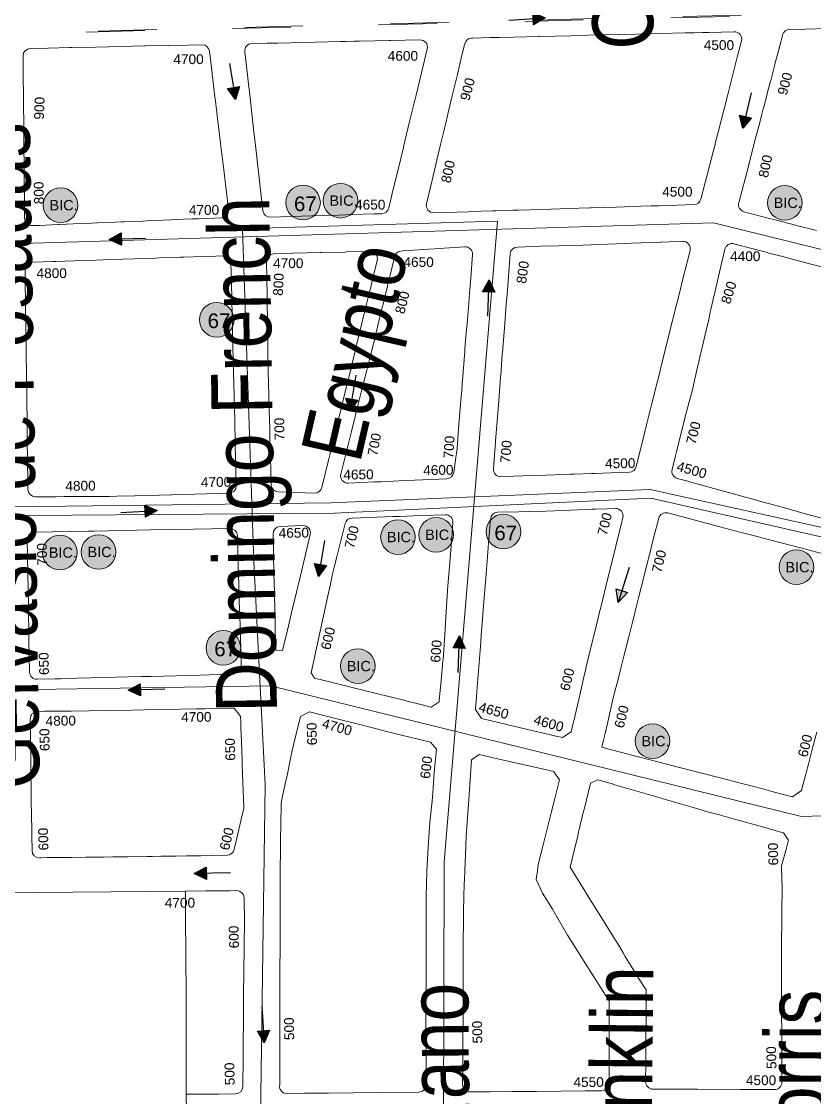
# Model space of a CAD drawing. Header units: millimetres. Extents: x 11558 to 23675, y 49449 to 61482.
# Drawn here: x 15675.9 to 16001.3, y 53891 to 54332.7 of the extents above; entities that cross this region are included whole.
import ezdxf

# ---------------------------------------------------------------- set-up
doc = ezdxf.new("R2010")
doc.units = ezdxf.units.MM
doc.linetypes.add('ACAD_ISO03W100', pattern=[30, 12, -18])
for name, color, linetype in [('0. plano base - nombres calles', 22, 'Continuous'), ('0. Plano Base - PLANO', 254, 'Continuous'), ('0. Plano base - sentido calles', 253, 'Continuous'), ('0.BARRIOS - DIVISIÓN', 12, 'ACAD_ISO03W100'), ('7. puesta en valor CC la lucila', 212, 'Continuous'), ('numeración', 7, 'Continuous')]:
    doc.layers.add(name, color=color, linetype=linetype)
doc.layers.add('Linea 67 IDA', color=7, linetype='Continuous', true_color=0xcc9900)
doc.layers.add('Linea 67 REGRESO', color=7, linetype='Continuous', true_color=0xe03800)
doc.layers.add('Linea Bicentenario Original', color=7, linetype='Continuous', true_color=0x0000cc, transparency=0.5)
doc.layers.get('7. puesta en valor CC la lucila').off()
doc.styles.get("Standard").update_dxf_attribs({"font": 'arial.ttf'})

# ---------------------------------------------------------------- blocks, each defined once
blk = doc.blocks.new('MANZANAS')
at = {"layer": '0. Plano Base - PLANO', "color": 0, "linetype": 'Continuous', "lineweight": 5}
for points in [[(5636348.57, 6176665.05), (5636347.62, 6176664.83), (5636340.88, 6176663.28), (5636339.97, 6176663.07), (5636331.5, 6176661.12), (5636328.07, 6176660.33), (5636318.66, 6176658.17, -0.414902), (5636315.06, 6176660.43), (5636311.59, 6176675.68), (5636311.37, 6176676.64), (5636311.36, 6176676.7), (5636309.45, 6176685.09), (5636307.49, 6176693.69), (5636306.72, 6176697.1), (5636306.21, 6176699.33), (5636305.94, 6176700.52), (5636305.91, 6176700.62), (5636305.59, 6176702.04), (5636304.91, 6176705.03), (5636304.89, 6176705.11), (5636303.68, 6176710.42), (5636303.66, 6176710.53), (5636302.03, 6176717.68), (5636301.75, 6176718.9), (5636300.86, 6176722.81), (5636300.21, 6176725.69), (5636300.17, 6176725.84), (5636299.43, 6176729.09), (5636299.25, 6176729.88), (5636299.24, 6176729.95, -0.334688), (5636300.72, 6176733.25), (5636300.87, 6176733.33), (5636306.48, 6176736.42), (5636306.63, 6176736.5), (5636314.09, 6176740.61)], [(5636404.47, 6176561.16), (5636398.68, 6176559.93), (5636391.33, 6176558.37), (5636390.01, 6176558.08), (5636387.01, 6176557.44), (5636382.8, 6176556.55), (5636380.63, 6176556.08), (5636374.31, 6176554.74), (5636373.1, 6176554.48), (5636369.69, 6176553.75), (5636366.15, 6176553), (5636364.66, 6176552.68), (5636364.04, 6176552.55), (5636357.47, 6176551.15), (5636357.04, 6176551.06), (5636354.48, 6176550.51), (5636350.41, 6176549.65), (5636349.26, 6176549.4), (5636344.8, 6176548.45, -0.407006), (5636341.26, 6176550.69), (5636339.91, 6176556.33), (5636339.53, 6176557.92), (5636337.4, 6176566.85), (5636335.57, 6176574.46), (5636334.65, 6176578.51), (5636333.68, 6176583.05), (5636331.61, 6176591.07), (5636330.13, 6176596.82), (5636329.4, 6176599.68), (5636327.32, 6176607.74), (5636326.3, 6176611.73), (5636325.41, 6176615.18), (5636325.13, 6176616.28), (5636323, 6176624.55), (5636318.78, 6176640.92, -0.422614), (5636321.03, 6176644.6), (5636324.76, 6176645.45), (5636332.68, 6176647.24), (5636334.74, 6176647.71), (5636335.55, 6176647.89), (5636341.83, 6176649.32), (5636342.52, 6176649.48), (5636343.28, 6176649.65), (5636351.95, 6176651.62), (5636358.9, 6176653.2)], [(5636443.67, 6176482.4), (5636445.52, 6176474.18), (5636445.76, 6176473.12), (5636445.82, 6176472.86), (5636445.93, 6176472.39), (5636446.67, 6176469.07), (5636447.46, 6176465.59), (5636447.6, 6176464.95), (5636448.84, 6176459.45), (5636449.11, 6176458.27), (5636447.06, 6176454.24), (5636442.62, 6176453.24), (5636438.14, 6176452.23), (5636437.16, 6176452.01), (5636434.23, 6176451.35), (5636430.99, 6176450.62), (5636425.51, 6176449.38), (5636417.07, 6176447.44), (5636400.32, 6176443.59), (5636391.9, 6176441.65), (5636383.41, 6176439.7), (5636383.31, 6176439.67), (5636376.01, 6176437.99), (5636373.33, 6176437.38), (5636370.71, 6176436.78), (5636370.66, 6176436.76), (5636368.25, 6176436.21), (5636367.5, 6176439.12), (5636366.63, 6176442.43), (5636365.54, 6176446.65), (5636363.34, 6176455.23), (5636362.67, 6176458.05), (5636361.39, 6176463.49), (5636360.44, 6176467.51), (5636359.28, 6176472.42), (5636359.01, 6176473.58), (5636357.27, 6176480.94), (5636356.36, 6176484.81), (5636355.69, 6176487.63), (5636355.35, 6176489.07), (5636354.1, 6176494.37), (5636353.35, 6176497.57), (5636351.32, 6176506.14), (5636349.74, 6176512.83), (5636349.43, 6176514.18), (5636347.42, 6176522.69), (5636345.61, 6176530.44, -0.417133), (5636347.87, 6176534.05), (5636369.43, 6176538.86), (5636371.59, 6176539.35), (5636375.65, 6176540.27), (5636377.8, 6176540.75), (5636378.91, 6176541.01), (5636385.47, 6176542.49), (5636386.32, 6176542.68), (5636394.81, 6176544.6), (5636403.41, 6176546.54), (5636411.67, 6176548.41)]]:
    blk.add_lwpolyline(points, format="xyb", dxfattribs=at)
for points in [[(5636201.52, 6176601.05), (5636199.1, 6176610.73), (5636195.61, 6176624.71), (5636193.16, 6176634.53), (5636192.2, 6176638.35), (5636190.76, 6176644.11), (5636188.31, 6176653.93), (5636187.5, 6176657.18), (5636186.62, 6176660.68), (5636185.24, 6176666.22), (5636185.15, 6176666.59, -0.340375), (5636186.61, 6176669.94), (5636187.06, 6176670.19), (5636193.23, 6176673.59), (5636196.58, 6176675.43), (5636201.79, 6176678.3), (5636210.75, 6176683.24), (5636211.17, 6176683.47), (5636227.58, 6176692.5), (5636228.23, 6176692.86), (5636245.61, 6176702.43), (5636254.48, 6176707.32), (5636263.25, 6176712.14), (5636266.44, 6176713.9), (5636269.64, 6176715.66), (5636271.93, 6176716.92), (5636281.01, 6176721.92, -0.496476), (5636285.38, 6176719.98), (5636287.09, 6176712.69), (5636290.66, 6176697.32), (5636292.91, 6176687.64), (5636294.42, 6176681.12), (5636295.11, 6176678.15), (5636295.29, 6176677.37), (5636297.26, 6176668.91), (5636297.39, 6176668.32), (5636300.57, 6176654.65, -0.333756), (5636299.11, 6176651.35), (5636293.05, 6176647.96), (5636289.47, 6176645.95), (5636286.56, 6176644.32), (5636283.8, 6176642.78), (5636279.99, 6176640.64), (5636271.35, 6176635.81), (5636262.3, 6176630.74), (5636261.72, 6176630.41), (5636253.97, 6176626.07), (5636244.93, 6176621.01), (5636236.15, 6176616.09), (5636234.15, 6176614.98), (5636228.08, 6176611.58), (5636227.43, 6176611.22), (5636226.85, 6176610.89), (5636218.93, 6176606.45), (5636218.36, 6176606.13), (5636205.89, 6176599.16, -0.494305)], [(5636172.47, 6176657.6), (5636174.9, 6176647.73), (5636177.28, 6176638.1), (5636177.43, 6176637.48), (5636177.52, 6176637.13), (5636179.83, 6176627.8), (5636179.97, 6176627.21), (5636182.38, 6176617.44), (5636182.47, 6176617.11), (5636184.68, 6176608.15), (5636184.78, 6176607.73), (5636187.1, 6176598.33), (5636188.59, 6176592.32, -0.337458), (5636187.14, 6176588.98), (5636184.44, 6176587.46), (5636176.62, 6176583.08), (5636171.66, 6176580.3), (5636165.71, 6176576.96), (5636147.25, 6176566.61, -0.39041), (5636143.29, 6176567.55), (5636135.72, 6176578.78), (5636127.54, 6176590.93), (5636125.12, 6176594.52), (5636119.34, 6176603.09), (5636115.13, 6176609.35), (5636114.79, 6176609.85), (5636113.38, 6176611.94), (5636111.94, 6176614.08), (5636106.57, 6176622.05, -0.441268), (5636107.62, 6176626.36), (5636113.17, 6176629.4), (5636116.99, 6176631.49), (5636121.68, 6176634.06), (5636130.51, 6176638.9), (5636139.56, 6176643.86), (5636139.61, 6176643.89), (5636141.48, 6176644.92), (5636144.49, 6176646.57), (5636146.59, 6176647.72), (5636156.99, 6176653.42), (5636157.47, 6176653.68), (5636168.11, 6176659.51, -0.492384)], [(5636306.32, 6176633.91), (5636309.38, 6176621.09), (5636309.55, 6176620.37), (5636310.1, 6176618.06), (5636311.69, 6176611.44), (5636311.87, 6176610.67), (5636312.16, 6176609.49), (5636312.29, 6176608.92), (5636312.85, 6176606.58), (5636313.17, 6176605.25), (5636314.15, 6176601.17), (5636314.71, 6176598.84), (5636316.49, 6176591.4), (5636318.96, 6176581.09), (5636319.21, 6176580.06), (5636321.28, 6176571.42), (5636323.49, 6176562.16), (5636324.5, 6176557.96), (5636327.62, 6176544.95, -0.334351), (5636326.18, 6176541.64), (5636322.22, 6176539.4), (5636314.02, 6176534.76), (5636312.68, 6176534.01), (5636306.58, 6176530.55), (5636305.09, 6176529.71), (5636302.69, 6176528.36), (5636296.49, 6176524.85), (5636287.88, 6176519.98), (5636281.81, 6176516.54), (5636280.28, 6176515.68, -0.447931), (5636276.04, 6176517.12), (5636273.08, 6176524.1), (5636271.83, 6176527.04), (5636271.51, 6176527.79), (5636269.02, 6176533.68), (5636265.1, 6176542.92), (5636261.28, 6176551.94), (5636260.99, 6176552.61), (5636257.6, 6176560.59), (5636257.4, 6176561.08), (5636254.64, 6176567.6), (5636253.43, 6176570.46), (5636249.55, 6176579.62), (5636248.06, 6176583.15), (5636241.49, 6176598.68, -0.382541), (5636242.79, 6176602.47), (5636251.04, 6176607.08), (5636257.5, 6176610.68), (5636266.27, 6176615.58), (5636275.05, 6176620.53), (5636281.55, 6176624.23), (5636283.65, 6176625.43), (5636286.94, 6176627.3), (5636289.77, 6176628.91), (5636294.02, 6176631.33), (5636294.41, 6176631.55), (5636297.04, 6176633.05), (5636301.92, 6176635.82, -0.499803)], [(5636064.66, 6176519.94), (5636062.09, 6176518.47, -0.423767), (5636057.95, 6176519.66), (5636054.37, 6176526.38), (5636051.02, 6176532.7), (5636049.82, 6176534.95), (5636046.94, 6176540.37), (5636046.8, 6176540.64), (5636045.07, 6176543.89), (5636040.23, 6176552.99), (5636035.6, 6176561.7), (5636033.86, 6176564.99), (5636030.9, 6176570.56), (5636030.84, 6176570.67), (5636026.61, 6176578.61, -0.410574), (5636027.82, 6176582.65), (5636034.13, 6176586.11), (5636034.35, 6176586.23), (5636041.91, 6176590.37), (5636042.8, 6176590.85), (5636051.35, 6176595.54), (5636055.9, 6176598.03), (5636055.99, 6176598.08), (5636068.98, 6176605.19), (5636069.12, 6176605.26), (5636069.33, 6176605.38), (5636077.55, 6176609.88), (5636077.78, 6176610.01), (5636084.45, 6176613.66), (5636089.67, 6176616.52, -0.385617), (5636093.58, 6176615.58), (5636098.72, 6176608.06), (5636098.97, 6176607.69), (5636104.26, 6176599.96), (5636104.61, 6176599.45), (5636114.42, 6176585.09), (5636116.49, 6176582.06), (5636118.16, 6176579.62), (5636121.94, 6176574.09), (5636125.33, 6176569.13), (5636125.86, 6176568.35), (5636130.55, 6176561.49, -0.437409), (5636129.57, 6176557.2), (5636127.18, 6176555.82), (5636122.22, 6176552.98), (5636121.35, 6176552.48), (5636119.01, 6176551.14), (5636116.04, 6176549.43), (5636111.44, 6176546.79), (5636102.77, 6176541.82), (5636101.61, 6176541.15), (5636094.85, 6176537.27), (5636093.95, 6176536.75), (5636091.63, 6176535.42), (5636085.39, 6176531.84), (5636083.31, 6176530.65), (5636076.72, 6176526.86), (5636074.38, 6176525.52), (5636074.08, 6176525.35), (5636071.69, 6176523.98), (5636071.24, 6176523.72), (5636066.99, 6176521.28)], [(5636227.97, 6176591.2), (5636231.64, 6176582.49), (5636233.01, 6176579.24), (5636234.06, 6176576.73), (5636235.78, 6176572.65), (5636239.61, 6176563.56), (5636239.84, 6176563.02), (5636243.09, 6176555.3), (5636243.55, 6176554.22), (5636244, 6176553.14), (5636247.42, 6176545.03), (5636248.58, 6176542.28), (5636249.63, 6176539.79), (5636251.26, 6176535.93), (5636255.07, 6176526.88), (5636258.95, 6176517.66), (5636259.31, 6176516.81), (5636260.26, 6176514.1), (5636262.28, 6176508.32, -0.360121), (5636260.95, 6176504.73), (5636249.49, 6176498.1), (5636246.16, 6176496.17), (5636237.64, 6176491.24), (5636235.18, 6176489.82), (5636225.92, 6176484.47, -0.501904), (5636221.5, 6176486.36), (5636219.41, 6176495.14), (5636217.32, 6176503.86), (5636215.85, 6176510.01), (5636214.64, 6176515.08), (5636213.45, 6176520.02), (5636211.14, 6176529.7), (5636210.22, 6176533.55), (5636210.2, 6176533.62), (5636210.17, 6176533.74), (5636210.14, 6176533.86), (5636210.12, 6176533.98), (5636210.09, 6176534.1), (5636208.81, 6176539.43), (5636207.03, 6176546.89), (5636206.42, 6176549.32), (5636205.44, 6176553.29), (5636204.3, 6176557.9), (5636204.03, 6176558.98), (5636202.71, 6176564.32), (5636201.76, 6176568.16), (5636200.08, 6176574.94), (5636199.88, 6176575.71, -0.328066), (5636201.24, 6176579), (5636201.92, 6176579.41), (5636223.64, 6176592.6, -0.457972)], [(5636215.53, 6176474.45), (5636202.1, 6176468.02, -0.396953), (5636198.18, 6176469.27), (5636195.04, 6176474.93), (5636193.11, 6176478.41), (5636190.64, 6176482.86), (5636188.93, 6176485.94), (5636186.87, 6176489.66), (5636185.24, 6176492.6), (5636183.33, 6176496.04), (5636181.46, 6176499.41), (5636179.89, 6176502.25), (5636178.38, 6176504.99), (5636175.17, 6176510.92), (5636171.72, 6176517.29), (5636170.33, 6176519.87), (5636169.03, 6176522.27), (5636165.53, 6176528.73), (5636162.14, 6176534.98), (5636160.71, 6176537.63), (5636157.5, 6176543.56), (5636154.1, 6176549.83, -0.412074), (5636155.29, 6176553.88), (5636162.28, 6176557.73), (5636172.05, 6176563.11), (5636172.1, 6176563.14), (5636172.54, 6176563.39), (5636180.98, 6176568.04), (5636181.49, 6176568.32), (5636189.98, 6176572.96, -0.492756), (5636194.33, 6176571.04), (5636196.23, 6176563.31), (5636197.16, 6176559.51), (5636197.22, 6176559.27), (5636197.64, 6176557.54), (5636199.53, 6176549.8), (5636201.33, 6176542.48), (5636202.99, 6176535.7), (5636203.7, 6176532.76), (5636206.07, 6176523.09), (5636208.46, 6176513.34), (5636209.24, 6176510.16), (5636210.41, 6176505.36), (5636211.24, 6176502), (5636211.94, 6176499.11), (5636212.86, 6176495.39), (5636213.73, 6176491.8), (5636214.38, 6176489.15), (5636217.14, 6176477.87, -0.354799)], [(5636184.44, 6176458.22), (5636172.15, 6176451.41), (5636163.7, 6176446.73), (5636163.56, 6176446.65), (5636159.41, 6176444.35), (5636159.33, 6176444.31), (5636150.57, 6176439.46), (5636150.42, 6176439.38), (5636144.16, 6176435.91), (5636141.63, 6176434.51), (5636131.94, 6176429.43), (5636128.47, 6176427.61), (5636125.12, 6176425.85), (5636122.02, 6176424.23), (5636114.48, 6176420.28, -0.411505), (5636110.44, 6176421.52), (5636103.13, 6176435.18), (5636102.34, 6176436.65), (5636098.65, 6176443.55), (5636097.61, 6176445.49), (5636092.84, 6176454.39), (5636083.69, 6176471.47), (5636078.8, 6176480.61), (5636076.57, 6176484.76), (5636074.25, 6176489.1), (5636074.04, 6176489.49), (5636070.24, 6176496.59), (5636067.8, 6176501.14, -0.408265), (5636068.97, 6176505.17), (5636069.34, 6176505.38), (5636076.36, 6176509.33), (5636077.39, 6176509.9), (5636080.83, 6176511.84), (5636084.03, 6176513.64), (5636088.14, 6176515.95), (5636091.76, 6176517.98), (5636097.12, 6176521), (5636105.53, 6176525.73), (5636113.24, 6176530.06), (5636114.51, 6176530.77), (5636122.06, 6176535.02), (5636123.23, 6176535.67), (5636130.01, 6176539.49), (5636134.71, 6176542.13), (5636137.43, 6176543.66, -0.416993), (5636141.53, 6176542.49), (5636143.52, 6176538.87), (5636148.25, 6176530.27), (5636148.48, 6176529.86), (5636149.48, 6176528.02), (5636153.08, 6176521.49), (5636153.17, 6176521.31), (5636153.57, 6176520.59), (5636154.56, 6176518.79), (5636158.22, 6176512.13), (5636163.18, 6176503.1), (5636167.75, 6176494.78), (5636172.72, 6176485.74), (5636177.46, 6176477.12), (5636185.61, 6176462.28, -0.413261)], [(5636328.84, 6176426.43), (5636319.02, 6176423.97), (5636315.06, 6176426.05), (5636314.17, 6176428.16), (5636313.79, 6176429.05), (5636312.29, 6176432.6), (5636310.79, 6176436.14), (5636306.9, 6176445.32), (5636304.21, 6176451.69), (5636303.08, 6176454.36), (5636301.29, 6176458.6), (5636299.11, 6176463.74), (5636295.14, 6176473.11), (5636294.02, 6176475.77), (5636292.55, 6176479.23), (5636291.25, 6176482.32), (5636289.77, 6176485.81), (5636289.12, 6176487.34), (5636288.99, 6176487.64), (5636287.71, 6176490.66), (5636286.55, 6176493.4), (5636284.49, 6176498.28, -0.385579), (5636285.81, 6176502.08), (5636293.42, 6176506.23), (5636297.3, 6176508.39), (5636303.08, 6176511.66), (5636309.39, 6176515.24), (5636311.92, 6176516.67), (5636319.65, 6176521.05), (5636320.87, 6176521.74), (5636324.87, 6176524), (5636328.01, 6176525.78, -0.497739), (5636332.41, 6176523.88), (5636333.15, 6176520.82), (5636334.3, 6176516.1), (5636335.26, 6176512.18), (5636336.52, 6176506.99), (5636338.74, 6176497.88), (5636341.13, 6176488.06), (5636341.75, 6176485.53), (5636341.88, 6176484.96), (5636343.31, 6176479.1), (5636343.41, 6176478.68), (5636345.84, 6176468.71), (5636347.48, 6176461.99), (5636347.57, 6176461.65), (5636348.24, 6176459.08), (5636350.78, 6176449.26), (5636352.59, 6176442.28), (5636353.62, 6176438.31), (5636354.22, 6176436.01), (5636352.06, 6176432.26), (5636349.47, 6176431.61), (5636349.37, 6176431.58), (5636346.14, 6176430.77), (5636341.35, 6176429.57), (5636329.21, 6176426.52)], [(5636233.87, 6176472.47), (5636242.82, 6176477.52), (5636245.58, 6176479.08), (5636248.36, 6176480.65), (5636251.11, 6176482.2), (5636255.92, 6176484.91), (5636259.01, 6176486.65), (5636267.23, 6176491.28, -0.438706), (5636271.43, 6176489.92), (5636272.22, 6176488.18), (5636273.31, 6176485.6), (5636274.6, 6176482.56), (5636277.88, 6176474.81), (5636277.95, 6176474.64), (5636281.61, 6176465.97), (5636285.9, 6176456.19), (5636289.69, 6176447.55), (5636293.86, 6176438.05), (5636294.1, 6176437.47), (5636297.12, 6176430.05), (5636300.14, 6176422.61), (5636300.19, 6176422.51), (5636300.41, 6176421.95), (5636298.48, 6176418.58), (5636294.2, 6176417.54), (5636288.03, 6176416.05), (5636287.18, 6176415.85), (5636270.43, 6176411.81), (5636257.27, 6176408.63), (5636254.49, 6176407.96), (5636250.54, 6176407.01), (5636248.23, 6176408.35), (5636242, 6176431.45), (5636239.48, 6176440.76), (5636238.7, 6176443.65), (5636237.42, 6176448.42), (5636236.68, 6176451.17), (5636235.66, 6176455.46), (5636234.74, 6176459.34), (5636232.42, 6176469.17, -0.333888)], [(5636221.83, 6176458.51), (5636223.99, 6176449.82), (5636226.87, 6176438.3), (5636226.96, 6176437.92), (5636227.72, 6176434.89), (5636229.96, 6176425.89), (5636231.15, 6176421.12), (5636231.73, 6176418.79), (5636233.66, 6176411.07), (5636233.6, 6176411.04), (5636231.13, 6176409.86), (5636227.06, 6176417.24), (5636225.75, 6176419.63), (5636223.47, 6176423.78), (5636219.66, 6176430.72), (5636215.85, 6176437.66), (5636212.26, 6176444.19), (5636208.14, 6176451.69, -0.40952), (5636209.29, 6176455.74), (5636217.43, 6176460.39, -0.496851)], [(5636195.46, 6176444.37), (5636203.62, 6176429.74), (5636205.03, 6176427.2), (5636208.52, 6176420.95), (5636213.46, 6176412.07), (5636218.37, 6176403.27), (5636221.5, 6176397.66), (5636220.31, 6176393.13), (5636215.15, 6176390.28), (5636208.16, 6176386.42), (5636199.52, 6176381.65), (5636190.66, 6176376.75), (5636187.27, 6176374.88), (5636177.89, 6176369.69), (5636169.11, 6176364.85), (5636164, 6176362.02), (5636161.57, 6176360.68), (5636158.08, 6176358.75), (5636156.09, 6176357.65), (5636149.7, 6176354.12, -0.416621), (5636145.61, 6176355.32), (5636139.47, 6176366.66), (5636139.22, 6176367.11), (5636137.58, 6176370.14), (5636136.06, 6176372.94), (5636135.65, 6176373.7), (5636134.43, 6176375.96), (5636132.43, 6176379.65), (5636129.56, 6176384.95), (5636119.68, 6176403.17, -0.413946), (5636120.89, 6176407.24), (5636140.4, 6176417.83), (5636142.36, 6176418.9), (5636157.66, 6176427.21), (5636162.68, 6176429.94), (5636171.83, 6176434.91), (5636191.41, 6176445.55, -0.411059)], [(5636456.34, 6176323.8), (5636451.54, 6176321.33, -0.415018), (5636447.5, 6176322.63), (5636444.02, 6176329.42), (5636439.47, 6176338.33), (5636436.16, 6176344.8), (5636434.8, 6176347.45), (5636433.9, 6176349.22), (5636432.03, 6176352.87), (5636430.29, 6176356.28), (5636424.4, 6176359.51), (5636424.13, 6176359.67), (5636421.48, 6176361.3), (5636419.93, 6176362.25), (5636416.38, 6176364.43), (5636414.93, 6176365.32), (5636412.33, 6176366.92), (5636408.17, 6176369.47), (5636400.6, 6176373.96), (5636389.76, 6176380.39), (5636389.49, 6176380.54), (5636379.4, 6176386.53), (5636378.42, 6176390.48), (5636376.2, 6176399.44), (5636375.83, 6176400.93), (5636375.72, 6176401.41), (5636373.81, 6176408.88), (5636373.41, 6176410.72), (5636370.88, 6176420.91), (5636370.96, 6176421), (5636372.96, 6176423.64), (5636379.47, 6176424.93), (5636379.56, 6176424.95), (5636388.25, 6176426.67), (5636396.11, 6176428.23), (5636396.16, 6176428.24), (5636405.03, 6176429.99), (5636413.92, 6176431.75), (5636418.92, 6176432.74), (5636421.68, 6176433.32), (5636423.34, 6176433.67), (5636430.15, 6176435.11), (5636440.81, 6176437.37), (5636447.48, 6176438.79), (5636450.46, 6176439.42), (5636450.52, 6176439.43), (5636453.62, 6176437.74), (5636453.76, 6176437.67), (5636454.5, 6176434.4), (5636456.18, 6176426.98), (5636456.28, 6176426.55), (5636460.64, 6176418.78), (5636464.56, 6176411.13), (5636472.69, 6176395.22), (5636476.52, 6176387.79), (5636477.13, 6176386.6), (5636480.54, 6176380.01), (5636484.55, 6176372.37), (5636485.17, 6176371.19), (5636486.75, 6176368.17), (5636487.25, 6176367.22), (5636488.53, 6176364.78), (5636492.69, 6176356.84), (5636492.74, 6176356.74), (5636494.31, 6176353.7), (5636495.61, 6176351.28), (5636497.21, 6176348.23, -0.416446), (5636495.92, 6176344.17), (5636491.09, 6176341.69), (5636490.94, 6176341.61), (5636484.34, 6176338.21), (5636483.35, 6176337.7), (5636467.76, 6176329.68), (5636459.07, 6176325.2)], [(5636381.37, 6176286.98), (5636377.87, 6176293.82), (5636376.34, 6176296.82), (5636374.74, 6176299.96), (5636373.34, 6176302.69), (5636368.75, 6176311.67), (5636364.2, 6176320.49), (5636359.54, 6176329.54), (5636357.6, 6176333.31), (5636356.26, 6176335.89), (5636355.05, 6176338.25), (5636350.43, 6176347.22), (5636350.35, 6176347.37), (5636349.14, 6176349.72), (5636349.1, 6176349.8), (5636349.05, 6176349.9), (5636348.74, 6176350.55), (5636346.31, 6176355.66), (5636346.03, 6176356.25), (5636344.24, 6176360), (5636341.9, 6176364.92), (5636341.71, 6176365.32), (5636337.4, 6176374.38), (5636335.58, 6176378.21), (5636329.65, 6176391.98), (5636323.23, 6176406.97), (5636324.9, 6176410.36), (5636331.85, 6176412.18), (5636350.64, 6176417.09), (5636355.28, 6176418.31), (5636355.41, 6176418.24), (5636358.95, 6176416.38), (5636360.66, 6176409.21), (5636362.18, 6176402.77), (5636363.63, 6176396.67), (5636365.19, 6176390.12), (5636367.24, 6176381.48), (5636367.74, 6176380.09), (5636369.33, 6176375.67), (5636374.17, 6176371.85), (5636380.61, 6176368.1), (5636384.22, 6176365.79), (5636384.41, 6176365.66), (5636391.3, 6176361.25), (5636394.39, 6176359.46), (5636404.58, 6176353.53), (5636414.96, 6176347.5), (5636418.93, 6176345.2), (5636421.72, 6176339.79), (5636422.89, 6176337.52), (5636424.45, 6176334.51), (5636426.27, 6176330.99), (5636426.59, 6176330.38), (5636429.5, 6176324.77), (5636430.66, 6176322.55), (5636431.04, 6176321.82), (5636434.52, 6176315.1, -0.411681), (5636433.27, 6176311.07), (5636427.27, 6176307.89), (5636418.55, 6176303.26), (5636409.56, 6176298.5), (5636400.63, 6176293.76), (5636392.68, 6176289.54), (5636388.87, 6176287.52), (5636385.45, 6176285.7, -0.41955)], [(5636366.89, 6176275.98), (5636351.97, 6176268.05), (5636343.24, 6176263.39), (5636334.2, 6176258.56), (5636325.47, 6176253.9), (5636318.73, 6176250.3), (5636317.78, 6176250.1), (5636316.82, 6176250.23), (5636315.95, 6176250.68), (5636315.6, 6176251.05), (5636315.28, 6176251.38), (5636314.66, 6176252.71), (5636311.72, 6176258.39), (5636307.14, 6176267.24), (5636306.89, 6176267.72), (5636305.05, 6176271.27), (5636302.81, 6176275.6), (5636302.54, 6176276.12), (5636299.93, 6176281.16), (5636298.7, 6176283.54), (5636297.75, 6176285.38), (5636293.78, 6176293.05), (5636293.27, 6176294.03), (5636288.74, 6176302.78), (5636284.04, 6176311.87), (5636282.32, 6176315.22), (5636280.57, 6176318.64), (5636280.29, 6176319.18), (5636279.63, 6176320.46), (5636276.28, 6176327.01), (5636274.88, 6176329.72), (5636270.32, 6176338.61), (5636268.61, 6176341.94), (5636266.01, 6176347.16), (5636262.17, 6176354.88), (5636262.03, 6176355.17), (5636261.62, 6176356.65), (5636259.87, 6176362.99), (5636258.93, 6176366.41), (5636257.05, 6176373.2), (5636256.15, 6176376.47), (5636255.36, 6176379.33), (5636255.18, 6176380), (5636253.24, 6176388.09), (5636252.7, 6176390.43), (5636255.02, 6176393.83), (5636255.13, 6176393.86), (5636260.93, 6176395.23), (5636269.63, 6176397.28), (5636272.55, 6176397.98), (5636276.34, 6176398.87), (5636279.53, 6176399.61), (5636289.02, 6176401.79), (5636293.5, 6176402.86), (5636295.89, 6176403.45), (5636304.9, 6176405.67), (5636308.42, 6176404.19), (5636311.98, 6176395.38), (5636316.07, 6176385.8), (5636319.84, 6176376.21), (5636323.87, 6176366.97), (5636328, 6176357.84), (5636328.07, 6176357.67), (5636332.4, 6176348.87), (5636332.44, 6176348.8), (5636334.97, 6176343.75), (5636337.08, 6176339.94), (5636341.86, 6176330.73), (5636346.26, 6176322.24), (5636350.27, 6176314.29), (5636350.84, 6176313.17), (5636352.31, 6176310.26), (5636355.45, 6176304.25), (5636355.74, 6176303.7), (5636357.89, 6176299.61), (5636359.89, 6176295.79), (5636359.97, 6176295.64), (5636361.72, 6176292.29), (5636362.56, 6176290.7), (5636368.14, 6176280.02, -0.412069)], [(5636252.18, 6176325.97), (5636246.81, 6176323.06), (5636242.77, 6176320.88), (5636240.33, 6176319.56), (5636238.3, 6176318.47), (5636237.57, 6176318.07), (5636233.7, 6176315.98), (5636231.36, 6176314.71), (5636228.25, 6176313.03), (5636225.25, 6176311.41), (5636223.36, 6176310.39), (5636216.37, 6176306.65), (5636210.94, 6176303.76), (5636207.81, 6176302.08), (5636204.24, 6176300.18), (5636201.01, 6176298.46), (5636195.99, 6176295.78), (5636192.82, 6176294.09), (5636190.89, 6176293.06), (5636189.23, 6176292.17), (5636187.16, 6176291.07), (5636184.95, 6176289.89), (5636184.36, 6176289.57, -0.413381), (5636180.3, 6176290.8), (5636177.52, 6176295.98), (5636175.17, 6176300.36), (5636174.61, 6176301.39), (5636169.4, 6176311.09), (5636169.09, 6176311.67), (5636164.65, 6176319.94), (5636164.37, 6176320.45), (5636162.39, 6176324.14), (5636161.38, 6176326.02), (5636161.25, 6176326.26), (5636159.03, 6176330.4), (5636154.7, 6176338.44, -0.414871), (5636155.93, 6176342.51), (5636158.53, 6176343.9), (5636161.64, 6176345.56), (5636167.14, 6176348.5), (5636168.18, 6176349.05), (5636181.31, 6176356.12), (5636190.2, 6176360.95), (5636199.02, 6176365.74), (5636207.5, 6176370.34), (5636213.26, 6176373.46), (5636213.42, 6176373.55), (5636216.39, 6176375.17), (5636219.86, 6176377.05), (5636226.91, 6176380.87), (5636230.34, 6176379.29), (5636230.8, 6176379.08), (5636232.05, 6176376.88), (5636233.13, 6176374.98), (5636234.52, 6176372.54), (5636235.81, 6176370.27), (5636238.09, 6176366.26), (5636239.29, 6176364.14), (5636240.62, 6176361.81), (5636244.19, 6176355.52), (5636249.22, 6176346.67), (5636249.42, 6176346.33), (5636250.15, 6176343.38), (5636253.67, 6176329.34, -0.3426)], [(5636300.49, 6176240.65), (5636294.34, 6176237.4), (5636287.09, 6176233.55), (5636282.58, 6176231.17), (5636282.56, 6176231.22), (5636277.75, 6176240.47), (5636277.72, 6176240.52), (5636275.08, 6176245.59), (5636273.28, 6176249.06), (5636273.26, 6176249.11), (5636272.39, 6176250.77), (5636271.6, 6176252.29), (5636268.62, 6176258.02), (5636268.6, 6176258.07), (5636266.93, 6176261.25), (5636264.04, 6176266.74), (5636264.02, 6176266.79), (5636262.34, 6176269.98), (5636260.4, 6176273.66), (5636259.49, 6176275.39), (5636259.46, 6176275.44), (5636257.37, 6176279.4), (5636256.9, 6176280.31), (5636254.73, 6176284.43), (5636254.7, 6176284.48), (5636250.1, 6176293.16), (5636249.94, 6176293.47), (5636249.91, 6176293.52), (5636248.47, 6176296.23), (5636245.25, 6176302.3), (5636245.22, 6176302.35), (5636244.83, 6176303.1), (5636243.81, 6176305.01), (5636251.06, 6176308.87), (5636259.91, 6176313.59), (5636262.39, 6176314.91, -0.413422), (5636266.44, 6176313.68), (5636271.14, 6176304.91), (5636272.06, 6176303.19), (5636272.1, 6176303.11), (5636274.34, 6176298.67), (5636275.85, 6176295.68), (5636280.35, 6176286.77), (5636284.8, 6176277.99), (5636286.67, 6176274.31), (5636287.6, 6176272.47), (5636289.35, 6176269.04), (5636290.02, 6176267.72), (5636290.89, 6176266.02), (5636292.19, 6176263.47), (5636293.98, 6176259.94), (5636295.09, 6176257.77), (5636296.21, 6176255.56), (5636301.76, 6176244.67, -0.409416)]]:
    blk.add_lwpolyline(points, format="xyb", close=True, dxfattribs=at)
blk.add_lwpolyline([(5636142.99, 6176251.52), (5636189.68, 6176276.2), (5636243.81, 6176305.01), (5636244.83, 6176303.1), (5636245.22, 6176302.35), (5636245.25, 6176302.3), (5636248.47, 6176296.23), (5636249.91, 6176293.52), (5636249.94, 6176293.47), (5636250.1, 6176293.16), (5636254.7, 6176284.48), (5636254.73, 6176284.43), (5636256.9, 6176280.31), (5636257.37, 6176279.4), (5636259.46, 6176275.44), (5636259.49, 6176275.39), (5636260.4, 6176273.66), (5636262.34, 6176269.98), (5636264.02, 6176266.79), (5636264.04, 6176266.74), (5636266.93, 6176261.25), (5636268.6, 6176258.07), (5636268.62, 6176258.02), (5636271.6, 6176252.29), (5636272.39, 6176250.77), (5636273.26, 6176249.11), (5636273.28, 6176249.06), (5636275.08, 6176245.59), (5636277.72, 6176240.52), (5636277.75, 6176240.47), (5636282.56, 6176231.22), (5636282.58, 6176231.17), (5636289.16, 6176219.01)], dxfattribs=at)
blk = doc.blocks.new('67 ida')
at = {"layer": 'Linea 67 IDA', "lineweight": 211, "true_color": 0xededed}
h = blk.add_hatch(color=7, dxfattribs=at)
h.dxf.hatch_style = 1
edge = h.paths.add_edge_path()
edge.add_arc((0, 0), 7.11, 0, 360)
at = {"layer": 'Linea 67 IDA', "lineweight": 9}
blk.add_circle((0, 0), 7.11, dxfattribs=at)
at = {"layer": 'Linea 67 IDA', "lineweight": 15, "insert": (-3.71, 2.48), "char_height": 6, "attachment_point": 1}
blk.add_mtext_dynamic_manual_height_columns('67', width=16.4579, gutter_width=12.5, heights=[0], dxfattribs=at)
blk = doc.blocks.new('67 vuelta')
at = {"layer": 'Linea 67 REGRESO', "lineweight": 211, "true_color": 0xededed}
h = blk.add_hatch(color=7, dxfattribs=at)
h.dxf.hatch_style = 1
edge = h.paths.add_edge_path()
edge.add_arc((0, 0), 7.11, 0, 360)
at = {"layer": 'Linea 67 REGRESO', "lineweight": 15}
blk.add_circle((0, 0), 7.11, dxfattribs=at)
at = {"layer": 'Linea 67 REGRESO', "lineweight": 15, "insert": (-3.72, 2.57), "char_height": 6, "attachment_point": 1}
blk.add_mtext_dynamic_manual_height_columns('67', width=16.4579, gutter_width=12.5, heights=[0], dxfattribs=at)
blk = doc.blocks.new('bic. original ida')
at = {"layer": 'Linea Bicentenario Original', "lineweight": 211, "true_color": 0xededed, "transparency": 33554674}
h = blk.add_hatch(color=7, dxfattribs=at)
h.dxf.hatch_style = 1
edge = h.paths.add_edge_path()
edge.add_arc((0, 0), 7.11, 0, 360)
at = {"layer": 'Linea Bicentenario Original', "color": 165, "lineweight": 9, "true_color": 0x5e67af}
blk.add_circle((0, 0), 7.11, dxfattribs=at)
at = {"layer": 'Linea Bicentenario Original', "color": 165, "lineweight": 15, "true_color": 0x5e67af, "insert": (-4.55, 2.15), "char_height": 4.25, "attachment_point": 1}
blk.add_mtext_dynamic_manual_height_columns('BIC.', width=16.4579, gutter_width=12.5, heights=[0], dxfattribs=at)
blk = doc.blocks.new('bic. original vuelta')
at = {"layer": 'Linea Bicentenario Original', "lineweight": 211, "true_color": 0xededed, "transparency": 33554674}
h = blk.add_hatch(color=7, dxfattribs=at)
h.dxf.hatch_style = 1
edge = h.paths.add_edge_path()
edge.add_arc((0, 0), 7.11, 0, 360)
at = {"layer": 'Linea Bicentenario Original', "color": 14, "lineweight": 15, "true_color": 0x8c0d0d}
blk.add_circle((0, 0), 7.11, dxfattribs=at)
at = {"layer": 'Linea Bicentenario Original', "color": 14, "lineweight": 15, "true_color": 0x8c0d0d, "insert": (-4.55, 2.15), "char_height": 4.25, "attachment_point": 1}
blk.add_mtext_dynamic_manual_height_columns('BIC.', width=16.4579, gutter_width=12.5, heights=[0], dxfattribs=at)

msp = doc.modelspace()

# ---------------------------------------------------------------- hatches: boundary and pattern name
at = {"layer": '0. Plano base - sentido calles', "linetype": 'Continuous', "lineweight": 25, "ltscale": 2, "true_color": 0x1a1a1a}
h = msp.add_hatch(color=250, dxfattribs=at)
h.dxf.hatch_style = 1
h.paths.add_polyline_path([(15890.82, 54334.17), (15885.67, 54336.37), (15885.83, 54333.87)])
h.paths.add_polyline_path([(15890.82, 54334.17), (15885.83, 54333.87), (15885.98, 54331.38)])
h = msp.add_hatch(color=250, dxfattribs=at)
h.dxf.hatch_style = 1
h.paths.add_polyline_path([(15763.76, 54300.73), (15765.39, 54306.08), (15762.92, 54305.66)])
h.paths.add_polyline_path([(15763.76, 54300.73), (15762.92, 54305.66), (15760.46, 54305.24)])
h = msp.add_hatch(color=250, dxfattribs=at)
h.dxf.hatch_style = 1
h.paths.add_polyline_path([(15971.88, 54288.87), (15975.47, 54293.15), (15973.04, 54293.73)])
h.paths.add_polyline_path([(15971.88, 54288.87), (15973.04, 54293.73), (15970.6, 54294.31)])
h = msp.add_hatch(color=250, dxfattribs=at)
h.dxf.hatch_style = 1
h.paths.add_polyline_path([(15711.85, 54243.29), (15716.91, 54240.9), (15716.85, 54243.4)])
h.paths.add_polyline_path([(15711.85, 54243.29), (15716.85, 54243.4), (15716.79, 54245.9)])
h = msp.add_hatch(color=250, dxfattribs=at)
h.dxf.hatch_style = 1
h.paths.add_polyline_path([(15867.86, 54226.68), (15865.15, 54221.79), (15867.65, 54221.69)])
h.paths.add_polyline_path([(15867.86, 54226.68), (15867.65, 54221.69), (15870.15, 54221.58)])
h = msp.add_hatch(color=250, dxfattribs=at)
h.dxf.hatch_style = 1
h.paths.add_polyline_path([(15810.67, 54172.71), (15813.95, 54177.24), (15811.48, 54177.64)])
h.paths.add_polyline_path([(15810.67, 54172.71), (15811.48, 54177.64), (15809.01, 54178.04)])
h = msp.add_hatch(color=250, dxfattribs=at)
h.dxf.hatch_style = 1
h.paths.add_polyline_path([(15731.64, 54132.03), (15726.5, 54134.22), (15726.65, 54131.73)])
h.paths.add_polyline_path([(15731.64, 54132.03), (15726.65, 54131.73), (15726.8, 54129.23)])
h = msp.add_hatch(color=250, dxfattribs=at)
h.dxf.hatch_style = 1
h.paths.add_polyline_path([(15797.84, 54104.9), (15801.12, 54109.43), (15798.65, 54109.83)])
h.paths.add_polyline_path([(15797.84, 54104.9), (15798.65, 54109.83), (15796.18, 54110.24)])
h = msp.add_hatch(color=250, dxfattribs=at)
h.dxf.hatch_style = 1
h.paths.add_polyline_path([(15920.73, 54094.24), (15924.63, 54098.25), (15922.25, 54099.01)])
h.paths.add_polyline_path([(15920.73, 54094.24), (15922.25, 54099.01), (15919.87, 54099.77)])
h = msp.add_hatch(color=250, dxfattribs=at)
h.dxf.hatch_style = 1
h.paths.add_polyline_path([(15855.7, 54080.47), (15852.99, 54075.58), (15855.49, 54075.47)])
h.paths.add_polyline_path([(15855.7, 54080.47), (15855.49, 54075.47), (15857.98, 54075.37)])
h = msp.add_hatch(color=250, dxfattribs=at)
h.dxf.hatch_style = 1
h.paths.add_polyline_path([(15719.67, 54058.24), (15724.73, 54055.85), (15724.67, 54058.35)])
h.paths.add_polyline_path([(15719.67, 54058.24), (15724.67, 54058.35), (15724.61, 54060.85)])
h = msp.add_hatch(color=250, dxfattribs=at)
h.dxf.hatch_style = 1
h.paths.add_polyline_path([(15746.74, 53982.9), (15751.8, 53980.52), (15751.74, 53983.02)])
h.paths.add_polyline_path([(15746.74, 53982.9), (15751.74, 53983.02), (15751.68, 53985.52)])
h = msp.add_hatch(color=250, dxfattribs=at)
h.dxf.hatch_style = 1
h.paths.add_polyline_path([(15775.54, 53913.45), (15777.69, 53918.61), (15775.19, 53918.44)])
h.paths.add_polyline_path([(15775.54, 53913.45), (15775.19, 53918.44), (15772.7, 53918.26)])
at = {"layer": 'Linea Bicentenario Original', "lineweight": 15, "true_color": 0x8c0d0d}
h = msp.add_hatch(dxfattribs=at)
h.set_pattern_fill('AR-HBONE', color=14)
h.set_pattern_definition([(45, (937.32, 948.3), (1e-14, 143.6841), [304.8, -101.6]), (135, (1009.16, 1020.14), (1e-14, 143.6841), [304.8, -101.6])])
h.paths.add_polyline_path([(15778.16, 54258.09, 1), (15786.52, 54258.09, 1)])
h.paths.add_polyline_path([(15778.78, 54255.45), (15786.82, 54255.45), (15786.82, 54260.6), (15778.78, 54260.6)], flags=9)
h = msp.add_hatch(dxfattribs=at)
h.set_pattern_fill('AR-HBONE', color=14)
h.set_pattern_definition([(45, (1142.98, 946.4), (1e-14, 143.6841), [304.8, -101.6]), (135, (1214.82, 1018.24), (1e-14, 143.6841), [304.8, -101.6])])
h.paths.add_polyline_path([(15983.82, 54256.19, 1), (15992.19, 54256.19, 1)])
h.paths.add_polyline_path([(15984.45, 54253.55), (15992.49, 54253.55), (15992.49, 54258.7), (15984.45, 54258.7)], flags=9)
h = msp.add_hatch(dxfattribs=at)
h.set_pattern_fill('AR-HBONE', color=14)
h.set_pattern_definition([(45, (847.38, 945.57), (1e-14, 143.6841), [304.8, -101.6]), (135, (919.22, 1017.41), (1e-14, 143.6841), [304.8, -101.6])])
h.paths.add_polyline_path([(15688.22, 54255.36, 1), (15696.58, 54255.36, 1)])
h.paths.add_polyline_path([(15688.84, 54252.72), (15696.88, 54252.72), (15696.88, 54257.87), (15688.84, 54257.87)], flags=9)
at = {"layer": 'Linea Bicentenario Original', "lineweight": 15, "true_color": 0x5e67af}
h = msp.add_hatch(dxfattribs=at)
h.set_pattern_fill('AR-HBONE', color=165)
h.set_pattern_definition([(45, (990.03, 814.44), (1e-14, 143.6841), [304.8, -101.6]), (135, (1061.87, 886.29), (1e-14, 143.6841), [304.8, -101.6])])
h.paths.add_polyline_path([(15830.87, 54124.24, 1), (15839.23, 54124.24, 1)])
h.paths.add_polyline_path([(15831.49, 54121.6), (15839.53, 54121.6), (15839.53, 54126.75), (15831.49, 54126.75)], flags=9)
h = msp.add_hatch(dxfattribs=at)
h.set_pattern_fill('AR-HBONE', color=165)
h.set_pattern_definition([(45, (848.36, 807.09), (1e-14, 143.6841), [304.8, -101.6]), (135, (920.21, 878.93), (1e-14, 143.6841), [304.8, -101.6])])
h.paths.add_polyline_path([(15689.21, 54116.88, 1), (15697.57, 54116.88, 1)])
h.paths.add_polyline_path([(15689.83, 54114.24), (15697.87, 54114.24), (15697.87, 54119.4), (15689.83, 54119.4)], flags=9)
h = msp.add_hatch(dxfattribs=at)
h.set_pattern_fill('AR-HBONE', color=165, angle=-16.1635)
h.set_pattern_definition([(28.83654, (-13101.39, 7040.67), (39.99859, 138.00447), [304.8, -101.6]), (118.83654, (-13012.39, 7089.67), (39.99859, 138.00447), [304.8, -101.6])])
h.paths.add_polyline_path([(15992.95, 54110.66, 1), (16001.32, 54110.66, 1)])
h.paths.add_polyline_path([(15992.98, 54109.11), (16000.71, 54106.88), (16002.14, 54111.82), (15994.42, 54114.06)], flags=9)

# ---------------------------------------------------------------- linework, layer by layer
at = {"layer": '0. Plano base - sentido calles', "color": 250, "linetype": 'Continuous', "lineweight": 25, "ltscale": 2, "true_color": 0x1a1a1a}
for points in [[(15875.84, 54333.27), (15890.82, 54334.17), (15885.98, 54331.38), (15885.67, 54336.37), (15890.82, 54334.17)], [(15761.24, 54315.52), (15763.76, 54300.73), (15760.46, 54305.24), (15765.39, 54306.08), (15763.76, 54300.73)], [(15975.35, 54303.46), (15971.88, 54288.87), (15970.6, 54294.31), (15975.47, 54293.15), (15971.88, 54288.87)], [(15726.85, 54243.63), (15711.85, 54243.29), (15716.79, 54245.9), (15716.91, 54240.9), (15711.85, 54243.29)], [(15867.23, 54211.7), (15867.86, 54226.68), (15870.15, 54221.58), (15865.15, 54221.79), (15867.86, 54226.68)], [(15813.09, 54187.51), (15810.67, 54172.71), (15809.01, 54178.04), (15813.95, 54177.24), (15810.67, 54172.71)], [(15716.67, 54131.12), (15731.64, 54132.03), (15726.8, 54129.23), (15726.5, 54134.22), (15731.64, 54132.03)], [(15800.26, 54119.7), (15797.84, 54104.9), (15796.18, 54110.24), (15801.12, 54109.43), (15797.84, 54104.9)], [(15925.29, 54108.53), (15920.73, 54094.24), (15919.87, 54099.77), (15924.63, 54098.25), (15920.73, 54094.24)], [(15855.06, 54065.48), (15855.7, 54080.47), (15857.98, 54075.37), (15852.99, 54075.58), (15855.7, 54080.47)], [(15734.67, 54058.59), (15719.67, 54058.24), (15724.61, 54060.85), (15724.73, 54055.85), (15719.67, 54058.24)], [(15761.74, 53983.25), (15746.74, 53982.9), (15751.68, 53985.52), (15751.8, 53980.52), (15746.74, 53982.9)], [(15774.48, 53928.41), (15775.54, 53913.45), (15772.7, 53918.26), (15777.69, 53918.61), (15775.54, 53913.45)]]:
    msp.add_lwpolyline(points, dxfattribs=at)
at = {"layer": '0.BARRIOS - DIVISIÓN', "color": 14, "lineweight": 18, "ltscale": 2}
for points in [[(15243.48, 55607.68), (15214.21, 55300.54), (15052.83, 55293.83), (15112.91, 54921.92), (14987.64, 54310.9), (17059.08, 54362.46), (17585.92, 54374.44), (17552.48, 55699.13), (15243.48, 55607.68)], [(17585.92, 54374.44), (14987.64, 54310.9)]]:
    msp.add_lwpolyline(points, dxfattribs=at)
at = {"layer": 'Linea 67 IDA', "lineweight": 15}
msp.add_lwpolyline([(17239.07, 53674.45), (15848.48, 53664.71), (15849.34, 53987.58), (15871.19, 54250.82), (15769.61, 54247.76), (15766.63, 54247.66)], dxfattribs=at)
at = {"layer": 'Linea 67 REGRESO', "lineweight": 15}
msp.add_lwpolyline([(15766.63, 54247.66), (15771.31, 54110.87), (15775.95, 54019.29), (15773.96, 53882.24), (15775.22, 53651.05), (16201.26, 53655.21), (16569.81, 53657.95), (16985.61, 53660.59), (17209.87, 53661.8), (17209.94, 53657.87), (17090.5, 53486.53), (16985.42, 53372.69)], dxfattribs=at)
at = {"layer": 'Linea Bicentenario Original', "color": 165, "lineweight": 15, "true_color": 0x5e67af}
msp.add_lwpolyline([(17040.55, 54014.34), (16505.98, 54013.05), (16394.68, 54018.94), (15996.05, 54006.38), (15778.15, 54059.99), (15372.77, 54053.71), (15372.31, 54126.75), (15481.44, 54128), (15678.71, 54129.88), (15804.39, 54130.9), (15934.14, 54137.07), (16028.61, 54115.56), (16273.68, 54123.47), (16332.59, 54125.33), (16344.1, 54173.55), (16364.97, 54263.69), (16383.56, 54346.89), (16379.78, 54356.74), (16371.79, 54677.53), (16056.37, 54668.12), (15486.11, 54655.7), (15468.23, 55314.52)], dxfattribs=at)
at = {"layer": 'Linea Bicentenario Original', "color": 14, "lineweight": 15, "true_color": 0x8c0d0d}
msp.add_lwpolyline([(17030.34, 54095.76), (16510.55, 54095.76), (16433, 54130.27), (16029.17, 54119.52), (15933.92, 54140.66), (15802.84, 54135.15), (15487.94, 54131.14), (15488.34, 54235.98), (15959.94, 54250.02), (16055.77, 54226.42), (16214.32, 54238.48), (16240.39, 54344.73), (16252.45, 54344.4), (16242.96, 54675.72), (16496.98, 54682.46), (16486.8, 54997.12), (16232.59, 54987.87), (16074.88, 54980.26), (15748.57, 54962.35), (15474.96, 54947.17), (15468.93, 55089.76)], dxfattribs=at)

# ---------------------------------------------------------------- block references
at = {"layer": '0. Plano Base - PLANO', "color": 28, "lineweight": 5, "true_color": 0x0d0d0d, "rotation": 332.5463477508169}
msp.add_blockref('MANZANAS', (-7833237.48, -2828296.13), dxfattribs=at)
at = {"layer": '7. puesta en valor CC la lucila', "color": 250, "lineweight": 30, "rotation": 332.5463477508169}
msp.add_blockref('MANZANAS', (-7833237.48, -2828296.13), dxfattribs=at)
at = {"layer": 'Linea 67 IDA', "lineweight": 15}
for p in [(15791.43, 54258.4), (15873.66, 54123.3)]:
    msp.add_blockref('67 ida', p, dxfattribs=at)
at = {"layer": 'Linea 67 REGRESO', "lineweight": 15}
for p in [(15756.01, 54210.28), (15758.74, 54075.55)]:
    msp.add_blockref('67 vuelta', p, dxfattribs=at)
at = {"layer": 'Linea Bicentenario Original', "lineweight": 15}
for name, p in [('bic. original vuelta', (15806.84, 54259.16)), ('bic. original vuelta', (15989.13, 54258.28)), ('bic. original vuelta', (15691.96, 54257.29)), ('bic. original ida', (15830.4, 54121.06)), ('bic. original vuelta', (15846.06, 54122)), ('bic. original ida', (15691.67, 54114.68)), ('bic. original vuelta', (15707.56, 54114.93)), ('bic. original ida', (15993.92, 54108.69)), ('bic. original ida', (15813.93, 54068.07)), ('bic. original ida', (15934.85, 54037.29))]:
    msp.add_blockref(name, p, dxfattribs=at)

# ---------------------------------------------------------------- texts
at = {"layer": '0. plano base - nombres calles', "color": 250, "lineweight": 15, "true_color": 0x1a1a1a, "char_height": 25, "attachment_point": 1}
for s, insert, rotation in [('{\\fArial Narrow|b0|i0|c0|p34;Cmte. B. Flanklin}', (15910.53, 54320.8), 92.0277), ('{\\fArial Narrow|b0|i0|c0|p34;Gervasio de Posadas}', (15658.39, 54017.22), 90.8637), ('{\\fArial Narrow|b0|i0|c0|p34;Domingo French}', (15755.77, 54048.77), 90.8637), ('{\\fArial Narrow|b0|i0|c0|p34;Egypto}', (15790.4, 54156.5), 77.0364), ('{\\fArial Narrow|b0|i0|c0|p34;Benjamín Flanklin}', (15907.88, 53717.38), 89.4072), ('{\\fArial Narrow|b0|i0|c0|p34;Talcahuano}', (15835.45, 53788.28), 90.4724), ('{\\fArial Narrow|b0|i0|c0|p34;William C. Morris}', (15980.62, 53718.97), 89.8431)]:
    msp.add_mtext_dynamic_manual_height_columns(s, width=329.255, gutter_width=12.5, heights=[0], dxfattribs=dict(at, insert=insert, rotation=rotation))
at = {"layer": 'numeración', "color": 251, "true_color": 0x606162, "char_height": 4, "attachment_point": 1}
for s, insert in [('4500', (15955.89, 54325.05)), ('4700', (15738.24, 54319.25)), ('4600', (15826.2, 54320.62)), ('4500', (15938.84, 54264.83)), ('4700', (15744.59, 54257.35)), ('4650', (15812.8, 54259.54)), ('4400', (15966.7, 54238.37)), ('4700', (15779.17, 54235.5)), ('4650', (15832.66, 54235.95)), ('4800', (15682.09, 54231.4)), ('4700', (15734.71, 53972.95)), ('4550', (15902.42, 53899.33)), ('4500', (15973.18, 53900.08))]:
    msp.add_mtext_dynamic_manual_height_columns(s, width=16.0314, gutter_width=12.5, heights=[0], dxfattribs=dict(at, insert=insert))
for s, insert, rotation in [('900', (15855.79, 54300.97), 74.9143), ('900', (15986.04, 54303.19), 74.9143), ('900', (15681.05, 54292.55), 87.8753), ('800', (15848.01, 54266.94), 78.1019), ('800', (15978.25, 54269.17), 78.1019), ('800', (15681.1, 54257.65), 91.0629), ('800', (15878.92, 54225.46), 81.7952), ('800', (15779.13, 54220.21), 87.2566), ('800', (15962.84, 54217.59), 72.7552), ('800', (15829.08, 54213.35), 75.7753), ('700', (15779.76, 54160.72), 90.4442), ('700', (15948.56, 54159.82), 75.9428), ('700', (15817.86, 54154.92), 78.9629), ('700', (15849.04, 54153.48), 86.1384), ('700', (15872.31, 54151.67), 84.9828), ('4600', (15840.72, 54150.52), 0.7114), ('4500', (15915.36, 54153.28), 0.7114), ('4500', (15945.52, 54152.22), 344.2994), ('4700', (15749.5, 54145.59), 0.7114), ('4650', (15807.96, 54148.67), 0.7114), ('4800', (15693.89, 54144.04), 0.7114), ('700', (15912.19, 54122.39), 76.2621), ('4650', (15781.42, 54124.74), 0.7114), ('700', (15808.4, 54117.03), 76.6563), ('700', (15682.44, 54109.25), 91.3906), ('700', (15934.5, 54107.09), 76.2621), ('600', (15798.65, 54075.41), 76.6563), ('600', (15843.72, 54069.68), 86.1384), ('650', (15683.2, 54064.37), 91.3906), ('600', (15896.78, 54058.59), 76.2621), ('4650', (15864.24, 54053.42), 344.4482), ('4700', (15741.4, 54049.13), 0.7114), ('600', (15919.09, 54043.29), 76.2621), ('4800', (15685.79, 54047.59), 0.7114), ('650', (15793.18, 54035.54), 91.3906), ('4700', (15799.96, 54046.68), 344.4482), ('4600', (15886.82, 54048.22), 344.4482), ('650', (15683.49, 54033.15), 91.3906), ('600', (15994.42, 54031.35), 76.2621), ('650', (15759.65, 54029.16), 91.3906), ('600', (15839.5, 54022.1), 83.801), ('600', (15682.95, 53992.34), 91.3906), ('600', (15757.1, 53993.12), 76.5487), ('600', (15982.45, 53986.21), 91.3906), ('600', (15761.15, 53952.18), 91.3906), ('500', (15783.84, 53914.5), 91.3906), ('500', (15861.04, 53913.13), 91.3906), ('500', (15981.73, 53902.64), 91.3906), ('500', (15759.42, 53895.97), 91.3906)]:
    msp.add_mtext_dynamic_manual_height_columns(s, width=16.0314, gutter_width=12.5, heights=[0], dxfattribs=dict(at, insert=insert, rotation=rotation))

doc.saveas('drawing.dxf')
